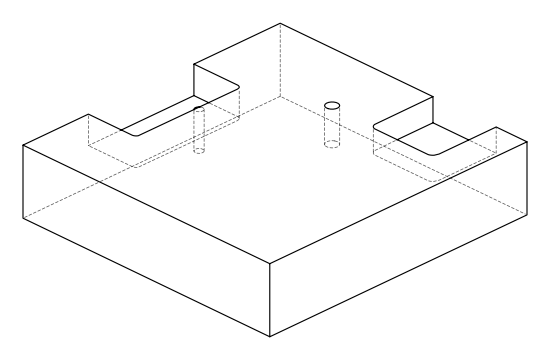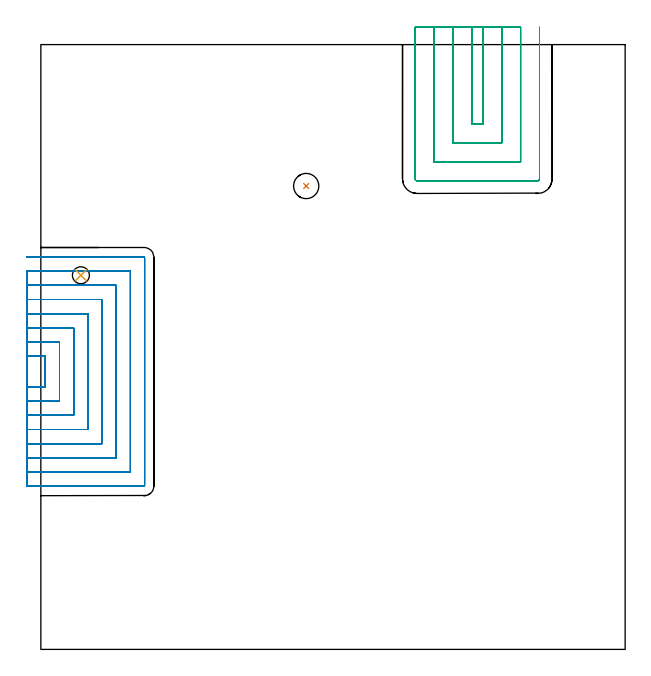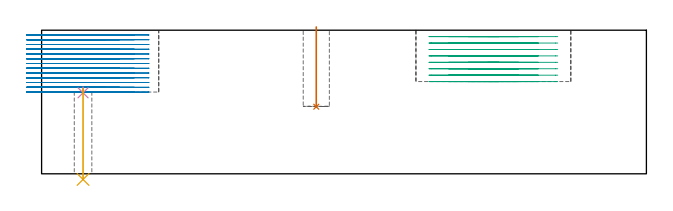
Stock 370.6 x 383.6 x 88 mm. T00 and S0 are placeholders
(PLAN: 5 operations, 4 tool changes, 84.4 min)
(1 INDEXABLE_INSERT_DRILL_BLIND_HOLE_FROM_SOLID | STEP1POCKET | NXT0302_003 | 0.2 min | 9374 mm3)
(2 MILL_SLOT | SLOT_PARTIAL_RECTANGULAR | NXT0201_011 | Follow Part, ap 3, ae 75% | 66.49 min | 427693 mm3)
(3 MILL_SLOT_1 | SLOT_PARTIAL_RECTANGULAR_1 | UGT0201_008 | Follow Part, ap 4, ae 75% | 17.43 min | 281090 mm3)
(4 SPOT_DRILL | STEP1HOLE | NXT0321_9005460120000 | 0.04 min | 10 mm3)
(5 DRILL_THROUGH_HOLE_INTO_CENTER | STEP1HOLE | NXT0301_079 | 0.23 min | 4566 mm3)
(TOOL NXT0302_003 | Index. Insert Drill 16mm [880-D1600L20-05] | D16 PA176 FL80 Z2)
(TOOL NXT0201_011 | ENDMILL 12mm [2P460-1200-NA 1630] | D12 FL38 Z6)
(TOOL UGT0201_008 | End Mill 16 mm | D16 FL32 Z4)
(TOOL NXT0321_9005460120000 | NC Spot Drill, 142deg, 12mm, Carbide, Uncoated | D12 PA142 FL30 Z2)
(TOOL NXT0301_079 | Carbide Drill 10.8mm [860.1-1080-032A1-MM 2214] | D10.8 PA140 FL55 Z2)
(OP 1 INDEXABLE_INSERT_DRILL_BLIND_HOLE_FROM_SOLID)
G17 G21 G94 G90
T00 M6
G54
G17 G0 G90 X168.3 Y293.9 S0 M3
G43 Z98. H1
G94 G81 G98 Z41.1 F250. R90.
G80
M5
M2
(OP 2 MILL_SLOT)
G17 G21 G94 G90
T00 M6
G54
G17 G0 G90 X-9. Y166.5 S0 M3
G43 Z98. H1
Z85.085
G94 G1 X-6. F250.
X2.8 F500.
Y185.9
X-6.
X-9. F250.
Y157.5
X-6.
X11.8 F500.
Y194.9
X-6.
X-9. F250.
Y148.5
X-6.
X20.8 F500.
Y203.9
X-6.
X-9. F250.
Y139.5
X-6.
X29.8 F500.
Y212.9
X-6.
X-9. F250.
Y130.5
X-6.
X38.8 F500.
Y221.9
X-6.
X-9. F250.
Y121.5
X-6.
X47.8 F500.
Y230.9
X-6.
X-9. F250.
Y112.5
X-6.
X56.8 F500.
Y239.9
X-6.
X-9. F250.
Y103.5
X-6.
X65.4 F500.
G3 X65.8 Y103.9 R0.4
G1 Y248.5
G3 X65.4 Y248.9 R0.4
G1 X-6.
X-9. F250.
G0 Y166.5 Z82.169
G1 X-6.
X2.8 F500.
Y185.9
X-6.
X-9. F250.
Y157.5
X-6.
X11.8 F500.
Y194.9
X-6.
X-9. F250.
Y148.5
X-6.
X20.8 F500.
Y203.9
X-6.
X-9. F250.
Y139.5
X-6.
X29.8 F500.
Y212.9
X-6.
X-9. F250.
Y130.5
X-6.
X38.8 F500.
Y221.9
X-6.
X-9. F250.
Y121.5
X-6.
X47.8 F500.
Y230.9
X-6.
X-9. F250.
Y112.5
X-6.
X56.8 F500.
Y239.9
X-6.
X-9. F250.
Y103.5
X-6.
X65.4 F500.
G3 X65.8 Y103.9 R0.4
G1 Y248.5
G3 X65.4 Y248.9 R0.4
G1 X-6.
X-9. F250.
G0 Y166.5 Z79.254
G1 X-6.
X2.8 F500.
Y185.9
X-6.
X-9. F250.
Y157.5
X-6.
X11.8 F500.
Y194.9
X-6.
X-9. F250.
Y148.5
X-6.
X20.8 F500.
Y203.9
X-6.
X-9. F250.
Y139.5
X-6.
X29.8 F500.
Y212.9
X-6.
X-9. F250.
Y130.5
X-6.
X38.8 F500.
Y221.9
X-6.
X-9. F250.
Y121.5
X-6.
X47.8 F500.
Y230.9
X-6.
X-9. F250.
Y112.5
X-6.
X56.8 F500.
Y239.9
X-6.
X-9. F250.
Y103.5
X-6.
X65.4 F500.
G3 X65.8 Y103.9 R0.4
G1 Y248.5
G3 X65.4 Y248.9 R0.4
G1 X-6.
X-9. F250.
G0 Y166.5 Z76.338
G1 X-6.
X2.8 F500.
Y185.9
X-6.
X-9. F250.
Y157.5
X-6.
X11.8 F500.
Y194.9
X-6.
X-9. F250.
Y148.5
X-6.
X20.8 F500.
Y203.9
X-6.
X-9. F250.
Y139.5
X-6.
X29.8 F500.
Y212.9
X-6.
X-9. F250.
Y130.5
X-6.
X38.8 F500.
Y221.9
X-6.
X-9. F250.
Y121.5
X-6.
X47.8 F500.
Y230.9
X-6.
X-9. F250.
Y112.5
X-6.
X56.8 F500.
Y239.9
X-6.
X-9. F250.
Y103.5
X-6.
X65.4 F500.
G3 X65.8 Y103.9 R0.4
G1 Y248.5
G3 X65.4 Y248.9 R0.4
G1 X-6.
X-9. F250.
G0 Y166.5 Z73.423
G1 X-6.
X2.8 F500.
Y185.9
X-6.
X-9. F250.
Y157.5
X-6.
X11.8 F500.
Y194.9
X-6.
X-9. F250.
Y148.5
X-6.
X20.8 F500.
Y203.9
X-6.
X-9. F250.
Y139.5
X-6.
X29.8 F500.
Y212.9
X-6.
X-9. F250.
Y130.5
X-6.
X38.8 F500.
Y221.9
X-6.
X-9. F250.
Y121.5
X-6.
X47.8 F500.
Y230.9
X-6.
X-9. F250.
Y112.5
X-6.
X56.8 F500.
Y239.9
X-6.
X-9. F250.
Y103.5
X-6.
X65.4 F500.
G3 X65.8 Y103.9 R0.4
G1 Y248.5
G3 X65.4 Y248.9 R0.4
G1 X-6.
X-9. F250.
G0 Y166.5 Z70.508
G1 X-6.
X2.8 F500.
Y185.9
X-6.
X-9. F250.
Y157.5
X-6.
X11.8 F500.
Y194.9
X-6.
X-9. F250.
Y148.5
X-6.
X20.8 F500.
Y203.9
X-6.
X-9. F250.
Y139.5
X-6.
X29.8 F500.
Y212.9
X-6.
X-9. F250.
Y130.5
X-6.
X38.8 F500.
Y221.9
X-6.
X-9. F250.
Y121.5
X-6.
X47.8 F500.
Y230.9
X-6.
X-9. F250.
Y112.5
X-6.
X56.8 F500.
Y239.9
X-6.
X-9. F250.
Y103.5
X-6.
X65.4 F500.
G3 X65.8 Y103.9 R0.4
G1 Y248.5
G3 X65.4 Y248.9 R0.4
G1 X-6.
X-9. F250.
G0 Y166.5 Z67.592
G1 X-6.
X2.8 F500.
Y185.9
X-6.
X-9. F250.
Y157.5
X-6.
X11.8 F500.
Y194.9
X-6.
X-9. F250.
Y148.5
X-6.
X20.8 F500.
Y203.9
X-6.
X-9. F250.
Y139.5
X-6.
X29.8 F500.
Y212.9
X-6.
X-9. F250.
Y130.5
X-6.
X38.8 F500.
Y221.9
X-6.
X-9. F250.
Y121.5
X-6.
X47.8 F500.
Y230.9
X-6.
X-9. F250.
Y112.5
X-6.
X56.8 F500.
Y239.9
X-6.
X-9. F250.
Y103.5
X-6.
X65.4 F500.
G3 X65.8 Y103.9 R0.4
G1 Y248.5
G3 X65.4 Y248.9 R0.4
G1 X-6.
X-9. F250.
G0 Y166.5 Z64.677
G1 X-6.
X2.8 F500.
Y185.9
X-6.
X-9. F250.
Y157.5
X-6.
X11.8 F500.
Y194.9
X-6.
X-9. F250.
Y148.5
X-6.
X20.8 F500.
Y203.9
X-6.
X-9. F250.
Y139.5
X-6.
X29.8 F500.
Y212.9
X-6.
X-9. F250.
Y130.5
X-6.
X38.8 F500.
Y221.9
X-6.
X-9. F250.
Y121.5
X-6.
X47.8 F500.
Y230.9
X-6.
X-9. F250.
Y112.5
X-6.
X56.8 F500.
Y239.9
X-6.
X-9. F250.
Y103.5
X-6.
X65.4 F500.
G3 X65.8 Y103.9 R0.4
G1 Y248.5
G3 X65.4 Y248.9 R0.4
G1 X-6.
X-9. F250.
G0 Y166.5 Z61.762
G1 X-6.
X2.8 F500.
Y185.9
X-6.
X-9. F250.
Y157.5
X-6.
X11.8 F500.
Y194.9
X-6.
X-9. F250.
Y148.5
X-6.
X20.8 F500.
Y203.9
X-6.
X-9. F250.
Y139.5
X-6.
X29.8 F500.
Y212.9
X-6.
X-9. F250.
Y130.5
X-6.
X38.8 F500.
Y221.9
X-6.
X-9. F250.
Y121.5
X-6.
X47.8 F500.
Y230.9
X-6.
X-9. F250.
Y112.5
X-6.
X56.8 F500.
Y239.9
X-6.
X-9. F250.
Y103.5
X-6.
X65.4 F500.
G3 X65.8 Y103.9 R0.4
G1 Y248.5
G3 X65.4 Y248.9 R0.4
G1 X-6.
X-9. F250.
G0 Y166.5 Z58.846
G1 X-6.
X2.8 F500.
Y185.9
X-6.
X-9. F250.
Y157.5
X-6.
X11.8 F500.
Y194.9
X-6.
X-9. F250.
Y148.5
X-6.
X20.8 F500.
Y203.9
X-6.
X-9. F250.
Y139.5
X-6.
X29.8 F500.
Y212.9
X-6.
X-9. F250.
Y130.5
X-6.
X38.8 F500.
Y221.9
X-6.
X-9. F250.
Y121.5
X-6.
X47.8 F500.
Y230.9
X-6.
X-9. F250.
Y112.5
X-6.
X56.8 F500.
Y239.9
X-6.
X-9. F250.
Y103.5
X-6.
X65.4 F500.
G3 X65.8 Y103.9 R0.4
G1 Y248.5
G3 X65.4 Y248.9 R0.4
G1 X-6.
X-9. F250.
G0 Y166.5 Z55.931
G1 X-6.
X2.8 F500.
Y185.9
X-6.
X-9. F250.
Y157.5
X-6.
X11.8 F500.
Y194.9
X-6.
X-9. F250.
Y148.5
X-6.
X20.8 F500.
Y203.9
X-6.
X-9. F250.
Y139.5
X-6.
X29.8 F500.
Y212.9
X-6.
X-9. F250.
Y130.5
X-6.
X38.8 F500.
Y221.9
X-6.
X-9. F250.
Y121.5
X-6.
X47.8 F500.
Y230.9
X-6.
X-9. F250.
Y112.5
X-6.
X56.8 F500.
Y239.9
X-6.
X-9. F250.
Y103.5
X-6.
X65.4 F500.
G3 X65.8 Y103.9 R0.4
G1 Y248.5
G3 X65.4 Y248.9 R0.4
G1 X-6.
X-9. F250.
G0 Y166.5 Z53.015
G1 X-6.
X2.8 F500.
Y185.9
X-6.
X-9. F250.
Y157.5
X-6.
X11.8 F500.
Y194.9
X-6.
X-9. F250.
Y148.5
X-6.
X20.8 F500.
Y203.9
X-6.
X-9. F250.
Y139.5
X-6.
X29.8 F500.
Y212.9
X-6.
X-9. F250.
Y130.5
X-6.
X38.8 F500.
Y221.9
X-6.
X-9. F250.
Y121.5
X-6.
X47.8 F500.
Y230.9
X-6.
X-9. F250.
Y112.5
X-6.
X56.8 F500.
Y239.9
X-6.
X-9. F250.
Y103.5
X-6.
X65.4 F500.
G3 X65.8 Y103.9 R0.4
G1 Y248.5
G3 X65.4 Y248.9 R0.4
G1 X-6.
X-9. F250.
G0 Y166.5 Z50.1
G1 X-6.
X2.8 F500.
Y185.9
X-6.
X-9. F250.
Y157.5
X-6.
X11.8 F500.
Y194.9
X-6.
X-9. F250.
Y148.5
X-6.
X20.8 F500.
Y203.9
X-6.
X-9. F250.
Y139.5
X-6.
X29.8 F500.
Y212.9
X-6.
X-9. F250.
Y130.5
X-6.
X38.8 F500.
Y221.9
X-6.
X-9. F250.
Y121.5
X-6.
X47.8 F500.
Y230.9
X-6.
X-9. F250.
Y112.5
X-6.
X56.8 F500.
Y239.9
X-6.
X-9. F250.
Y103.5
X-6.
X65.4 F500.
G3 X65.8 Y103.9 R0.4
G1 Y248.5
G3 X65.4 Y248.9 R0.4
G1 X-6.
X-9. F250.
G0 Z98.
M5
M2
(OP 3 MILL_SLOT_1)
G17 G21 G94 G90
T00 M6
G54
G17 G0 G90 X273.4 Y394.6 S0 M3
G43 Z98. H0
Z84.062
G94 G1 Y391.6 F250.
Y333.2 F500.
X280.3
Y391.6
Y394.6 F250.
X261.4
Y391.6
Y321.2 F500.
X292.3
Y391.6
Y394.6 F250.
X249.4
Y391.6
Y309.2 F500.
X304.3
Y391.6
Y394.6 F250.
X237.4
Y391.6
Y298.5 F500.
G3 X238.7 Y297.2 R1.3
G1 X315.
G3 X316.3 Y298.5 R1.3
G1 Y391.6
Y394.6 F250.
G0 X273.4 Z80.125
G1 Y391.6
Y333.2 F500.
X280.3
Y391.6
Y394.6 F250.
X261.4
Y391.6
Y321.2 F500.
X292.3
Y391.6
Y394.6 F250.
X249.4
Y391.6
Y309.2 F500.
X304.3
Y391.6
Y394.6 F250.
X237.4
Y391.6
Y298.5 F500.
G3 X238.7 Y297.2 R1.3
G1 X315.
G3 X316.3 Y298.5 R1.3
G1 Y391.6
Y394.6 F250.
G0 X273.4 Z76.187
G1 Y391.6
Y333.2 F500.
X280.3
Y391.6
Y394.6 F250.
X261.4
Y391.6
Y321.2 F500.
X292.3
Y391.6
Y394.6 F250.
X249.4
Y391.6
Y309.2 F500.
X304.3
Y391.6
Y394.6 F250.
X237.4
Y391.6
Y298.5 F500.
G3 X238.7 Y297.2 R1.3
G1 X315.
G3 X316.3 Y298.5 R1.3
G1 Y391.6
Y394.6 F250.
G0 X273.4 Z72.25
G1 Y391.6
Y333.2 F500.
X280.3
Y391.6
Y394.6 F250.
X261.4
Y391.6
Y321.2 F500.
X292.3
Y391.6
Y394.6 F250.
X249.4
Y391.6
Y309.2 F500.
X304.3
Y391.6
Y394.6 F250.
X237.4
Y391.6
Y298.5 F500.
G3 X238.7 Y297.2 R1.3
G1 X315.
G3 X316.3 Y298.5 R1.3
G1 Y391.6
Y394.6 F250.
G0 X273.4 Z68.312
G1 Y391.6
Y333.2 F500.
X280.3
Y391.6
Y394.6 F250.
X261.4
Y391.6
Y321.2 F500.
X292.3
Y391.6
Y394.6 F250.
X249.4
Y391.6
Y309.2 F500.
X304.3
Y391.6
Y394.6 F250.
X237.4
Y391.6
Y298.5 F500.
G3 X238.7 Y297.2 R1.3
G1 X315.
G3 X316.3 Y298.5 R1.3
G1 Y391.6
Y394.6 F250.
G0 X273.4 Z64.375
G1 Y391.6
Y333.2 F500.
X280.3
Y391.6
Y394.6 F250.
X261.4
Y391.6
Y321.2 F500.
X292.3
Y391.6
Y394.6 F250.
X249.4
Y391.6
Y309.2 F500.
X304.3
Y391.6
Y394.6 F250.
X237.4
Y391.6
Y298.5 F500.
G3 X238.7 Y297.2 R1.3
G1 X315.
G3 X316.3 Y298.5 R1.3
G1 Y391.6
Y394.6 F250.
G0 X273.4 Z60.437
G1 Y391.6
Y333.2 F500.
X280.3
Y391.6
Y394.6 F250.
X261.4
Y391.6
Y321.2 F500.
X292.3
Y391.6
Y394.6 F250.
X249.4
Y391.6
Y309.2 F500.
X304.3
Y391.6
Y394.6 F250.
X237.4
Y391.6
Y298.5 F500.
G3 X238.7 Y297.2 R1.3
G1 X315.
G3 X316.3 Y298.5 R1.3
G1 Y391.6
Y394.6 F250.
G0 X273.4 Z56.5
G1 Y391.6
Y333.2 F500.
X280.3
Y391.6
Y394.6 F250.
X261.4
Y391.6
Y321.2 F500.
X292.3
Y391.6
Y394.6 F250.
X249.4
Y391.6
Y309.2 F500.
X304.3
Y391.6
Y394.6 F250.
X237.4
Y391.6
Y298.5 F500.
G3 X238.7 Y297.2 R1.3
G1 X315.
G3 X316.3 Y298.5 R1.3
G1 Y391.6
Y394.6 F250.
G0 Z98.
M5
M2
(OP 4 SPOT_DRILL)
G17 G21 G94 G90
T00 M6
G54
G17 G0 G90 X25.4 Y237.3 S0 M3
G43 Z98. H0
G94 G81 G98 Z49.631 F250. R53.1
G80
M5
M2
(OP 5 DRILL_THROUGH_HOLE_INTO_CENTER)
G17 G21 G94 G90
T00 M6
G54
G17 G0 G90 X25.4 Y237.3 S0 M3
G43 Z98. H1
G94 G73 G98 Z-3.465 F250. Q10.713 R52.1
G80
M5
M2
